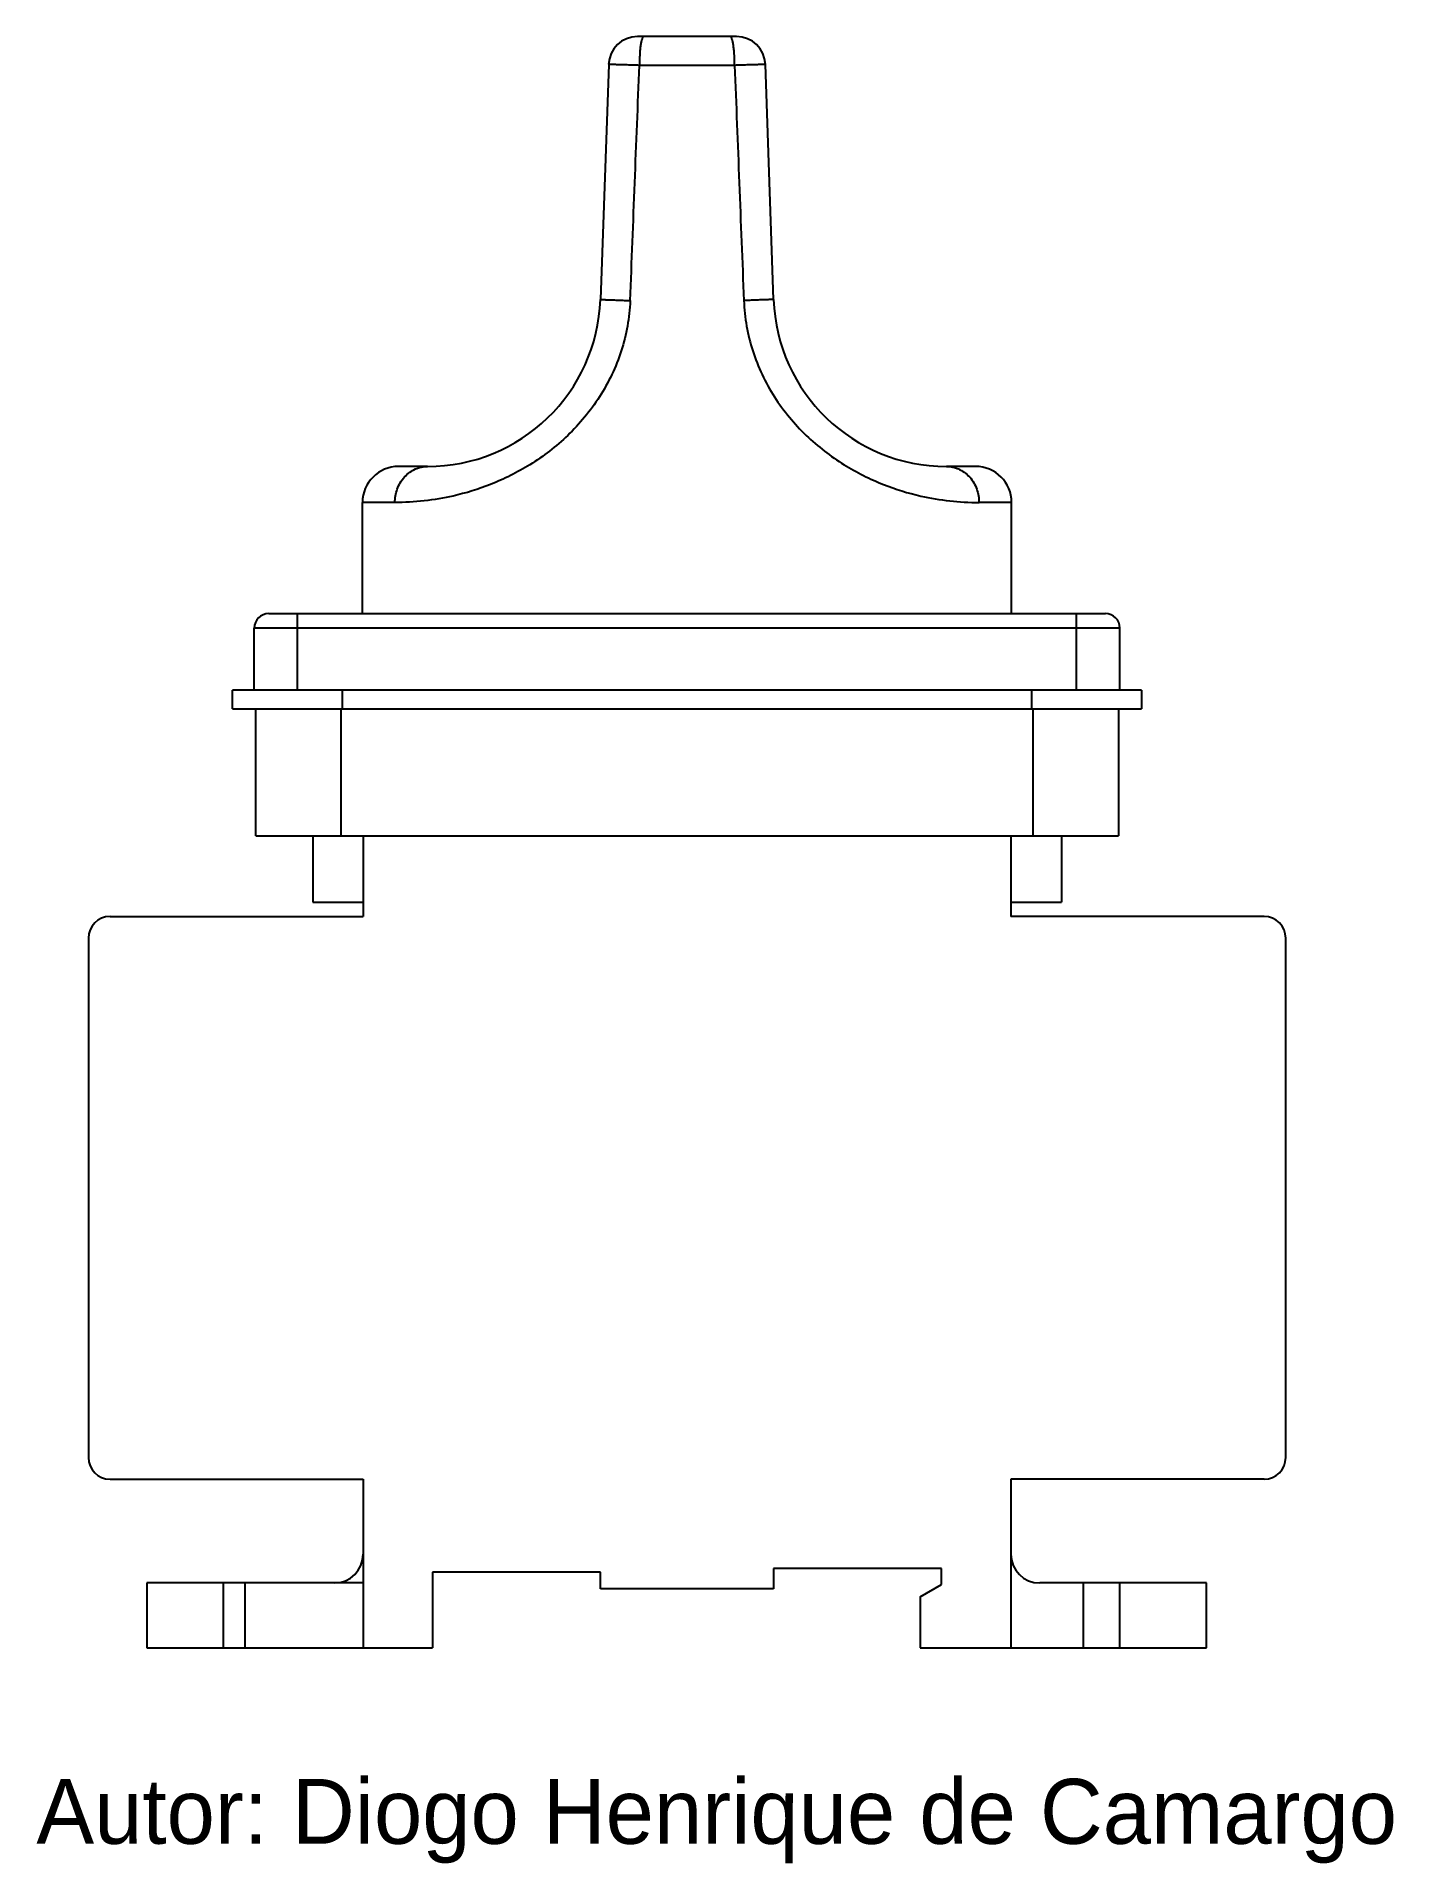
# Model space of a CAD drawing. Header units: millimetres. Extents: x 8 to 102, y 3 to 130.
import ezdxf

# ---------------------------------------------------------------- set-up
doc = ezdxf.new("R2010")
doc.units = ezdxf.units.MM
doc.header["$LTSCALE"] = 9.672369
doc.layers.get('0').update_dxf_attribs({"linetype": 'CONTINUOUS'})
doc.styles.get("Standard").update_dxf_attribs({"font": 'arial.ttf'})

msp = doc.modelspace()

# ---------------------------------------------------------------- linework, layer by layer
at = {"color": 7}
for p, q in [((56.8, 130.04), (49.93, 130.04)), ((47.94, 128.11), (47.37, 111.82)), ((56.67, 128.04), (50.07, 128.04)), ((59.37, 111.82), (58.8, 128.11)), ((35.37, 100.24), (33.37, 100.24)), ((73.37, 100.24), (71.36, 100.24)), ((30.87, 90.04), (30.87, 97.74)), ((33.12, 97.74), (30.87, 97.74)), ((75.87, 97.74), (73.61, 97.74)), ((75.87, 90.04), (75.87, 97.74)), ((24.37, 90.04), (82.37, 90.04)), ((26.37, 84.74), (26.37, 90.04)), ((80.37, 84.74), (80.37, 90.04)), ((23.37, 84.74), (23.37, 89.04)), ((83.37, 89.04), (23.37, 89.04)), ((83.37, 84.74), (83.37, 89.04)), ((21.87, 83.44), (21.87, 84.74)), ((84.87, 84.74), (21.87, 84.74)), ((29.47, 84.74), (29.47, 83.44)), ((77.27, 83.44), (77.27, 84.74)), ((84.87, 84.74), (84.87, 83.44)), ((21.87, 83.44), (84.87, 83.44)), ((23.47, 74.64), (23.47, 83.44)), ((29.37, 83.44), (29.37, 74.64)), ((77.37, 74.64), (77.37, 83.44)), ((83.27, 83.44), (83.27, 74.64)), ((23.47, 74.64), (83.27, 74.64)), ((27.42, 74.64), (27.42, 70.04)), ((30.92, 74.64), (30.92, 69.04)), ((75.82, 74.64), (75.82, 69.04)), ((79.32, 74.64), (79.32, 70.04)), ((27.42, 70.04), (30.92, 70.04)), ((75.82, 70.04), (79.32, 70.04)), ((13.37, 69.04), (30.92, 69.04)), ((93.37, 69.04), (75.82, 69.04)), ((11.87, 67.54), (11.87, 31.54)), ((94.87, 31.54), (94.87, 67.54)), ((13.37, 30.04), (30.92, 30.04)), ((30.92, 30.04), (30.92, 18.34)), ((93.37, 30.04), (75.82, 30.04)), ((75.82, 30.04), (75.82, 18.34)), ((30.92, 22.84), (15.92, 22.84)), ((15.92, 22.84), (15.92, 18.34)), ((21.22, 22.84), (21.22, 18.34)), ((22.72, 22.84), (22.72, 18.34)), ((47.37, 23.59), (35.72, 23.59)), ((35.72, 23.59), (35.72, 18.34)), ((47.37, 22.44), (47.37, 23.59)), ((71.02, 23.84), (59.37, 23.84)), ((59.37, 23.84), (59.37, 22.44)), ((71.02, 22.74), (71.02, 23.84)), ((89.37, 22.84), (77.82, 22.84)), ((80.82, 22.84), (80.82, 18.34)), ((83.37, 18.34), (83.37, 22.84)), ((89.37, 18.34), (89.37, 22.84)), ((59.37, 22.44), (47.37, 22.44)), ((69.52, 21.88), (71.02, 22.74)), ((69.52, 21.88), (69.52, 18.34)), ((15.92, 18.34), (35.72, 18.34)), ((69.52, 18.34), (89.37, 18.34))]:
    msp.add_line(p, q, dxfattribs=at)
for centre, radius, start, end in [((49.93, 128.04), 2, 90, 178), ((56.8, 128.04), 2, 2, 90.0003), ((35.37, 112.24), 12, 270, 358), ((71.36, 112.24), 12, 182, 270), ((33.37, 97.74), 2.5, 90, 180), ((73.37, 97.74), 2.5, 0, 90), ((24.37, 89.04), 1, 90, 180), ((82.37, 89.04), 1, 0, 90), ((13.37, 67.54), 1.5, 90, 180), ((93.37, 67.54), 1.5, 0, 90), ((13.37, 31.54), 1.5, 180, 270), ((93.37, 31.54), 1.5, 270, 360), ((28.92, 24.84), 2, 270, 360), ((77.82, 24.84), 2, 180, 270)]:
    msp.add_arc(centre, radius, start, end, dxfattribs=at)
for points, knots in [([(50.36, 130.04), (50.34, 130.04), (50.3, 130.01), (50.27, 129.95), (50.25, 129.88), (50.22, 129.8), (50.2, 129.7), (50.17, 129.58), (50.14, 129.4), (50.11, 129.14), (50.09, 128.8), (50.07, 128.43), (50.07, 128.17), (50.07, 128.04)], [0, 0, 0, 0, 0.033478, 0.06032, 0.095041, 0.137721, 0.188164, 0.246072, 0.310955, 0.459222, 0.627742, 0.810508, 1, 1, 1, 1]), ([(56.67, 128.04), (56.67, 128.17), (56.66, 128.43), (56.65, 128.8), (56.62, 129.14), (56.59, 129.4), (56.56, 129.58), (56.54, 129.7), (56.51, 129.8), (56.49, 129.88), (56.46, 129.95), (56.43, 130.01), (56.4, 130.04), (56.37, 130.04)], [0, 0, 0, 0, 0.189464, 0.372135, 0.540591, 0.688875, 0.753785, 0.81171, 0.862188, 0.904906, 0.939653, 0.96651, 1, 1, 1, 1]), ([(50.07, 128.04), (49.92, 128.05), (49.64, 128.05), (49.24, 128.07), (48.93, 128.08), (48.7, 128.08), (48.55, 128.09), (48.41, 128.09), (48.29, 128.1), (48.18, 128.1), (48.11, 128.1), (48.06, 128.1), (48.03, 128.11), (48, 128.11), (47.98, 128.11), (47.96, 128.11), (47.95, 128.11), (47.94, 128.11), (47.94, 128.11), (47.94, 128.11), (47.94, 128.11), (47.94, 128.11)], [0, 0, 0, 0, 0.202366, 0.393232, 0.566038, 0.644, 0.71552, 0.780045, 0.837026, 0.886, 0.92662, 0.943691, 0.958547, 0.971156, 0.981503, 0.989573, 0.995352, 0.997378, 0.998827, 0.999698, 1, 1, 1, 1]), ([(58.8, 128.11), (58.8, 128.11), (58.8, 128.11), (58.79, 128.11), (58.79, 128.11), (58.79, 128.11), (58.77, 128.11), (58.76, 128.11), (58.73, 128.11), (58.71, 128.11), (58.68, 128.1), (58.62, 128.1), (58.55, 128.1), (58.44, 128.1), (58.32, 128.09), (58.19, 128.09), (58.03, 128.08), (57.81, 128.08), (57.49, 128.07), (57.09, 128.05), (56.81, 128.05), (56.67, 128.04)], [0, 0, 0, 0, 0.000301, 0.001171, 0.002619, 0.004644, 0.010421, 0.01849, 0.028835, 0.041443, 0.056297, 0.073367, 0.113986, 0.162959, 0.21994, 0.284465, 0.355986, 0.43395, 0.606759, 0.797629, 1, 1, 1, 1]), ([(49.43, 111.74), (49.4, 111.14), (49.28, 109.96), (48.85, 108.24), (48.19, 106.59), (47.33, 105.05), (46.3, 103.64), (44.76, 101.98), (42.6, 100.32), (39.88, 98.96), (36.74, 97.99), (34.48, 97.74), (33.12, 97.74)], [0, 0, 0, 0, 0.0749, 0.14973, 0.224397, 0.29873, 0.372461, 0.445191, 0.58532, 0.714569, 0.828568, 1, 1, 1, 1]), ([(47.37, 111.82), (47.37, 111.82), (47.37, 111.82), (47.38, 111.82), (47.39, 111.82), (47.4, 111.82), (47.42, 111.82), (47.44, 111.82), (47.47, 111.81), (47.52, 111.81), (47.59, 111.81), (47.69, 111.8), (47.8, 111.8), (47.94, 111.79), (48.09, 111.79), (48.32, 111.78), (48.63, 111.77), (49.02, 111.75), (49.29, 111.74), (49.43, 111.74)], [0, 0, 0, 0, 0.000988, 0.003877, 0.008753, 0.015684, 0.024735, 0.035973, 0.04946, 0.065261, 0.10393, 0.151824, 0.208655, 0.274132, 0.347824, 0.428724, 0.607557, 0.801295, 1, 1, 1, 1]), ([(59.37, 111.82), (59.37, 111.82), (59.36, 111.82), (59.36, 111.82), (59.35, 111.82), (59.33, 111.82), (59.31, 111.82), (59.29, 111.82), (59.26, 111.81), (59.22, 111.81), (59.15, 111.81), (59.05, 111.8), (58.93, 111.8), (58.8, 111.79), (58.65, 111.79), (58.42, 111.78), (58.1, 111.77), (57.71, 111.75), (57.44, 111.74), (57.31, 111.74)], [0, 0, 0, 0, 0.000988, 0.003877, 0.008753, 0.015684, 0.024735, 0.035973, 0.04946, 0.065261, 0.10393, 0.151824, 0.208655, 0.274132, 0.347824, 0.428724, 0.607557, 0.801295, 1, 1, 1, 1]), ([(57.31, 111.74), (57.33, 111.14), (57.46, 109.96), (57.89, 108.24), (58.54, 106.59), (59.4, 105.05), (60.43, 103.64), (61.97, 101.98), (64.13, 100.32), (66.85, 98.96), (69.99, 97.99), (72.25, 97.74), (73.61, 97.74)], [0, 0, 0, 0, 0.0749, 0.14973, 0.224397, 0.298731, 0.372461, 0.445192, 0.58532, 0.714569, 0.828568, 1, 1, 1, 1]), ([(33.12, 97.74), (33.12, 98.05), (33.21, 98.53), (33.48, 99.12), (33.77, 99.52), (34.13, 99.84), (34.53, 100.08), (34.95, 100.21), (35.24, 100.24), (35.37, 100.24)], [0, 0, 0, 0, 0.250804, 0.383556, 0.516469, 0.646506, 0.771453, 0.889388, 1, 1, 1, 1]), ([(71.36, 100.24), (71.5, 100.24), (71.78, 100.21), (72.2, 100.08), (72.6, 99.84), (72.97, 99.52), (73.25, 99.12), (73.53, 98.53), (73.61, 98.05), (73.61, 97.74)], [0, 0, 0, 0, 0.110612, 0.228547, 0.353494, 0.483531, 0.616444, 0.749196, 1, 1, 1, 1])]:
    msp.add_open_spline(points, degree=3, knots=knots, dxfattribs=at)
for points in [[(49.43, 111.74), (49.64, 117.17), (49.85, 122.61), (50.07, 128.04)], [(56.67, 128.04), (56.88, 122.61), (57.09, 117.17), (57.31, 111.74)]]:
    msp.add_open_spline(points, degree=3, dxfattribs=at)

# ---------------------------------------------------------------- texts
at = {"insert": (8.26, 9.26), "char_height": 4.5, "attachment_point": 1}
msp.add_mtext_dynamic_manual_height_columns('{\\fBahnschrift|b0|i0|c0|p34;Autor: Diogo Henrique de Camargo}', width=102.1937, gutter_width=1, heights=[0], dxfattribs=at)

doc.saveas('drawing.dxf')
